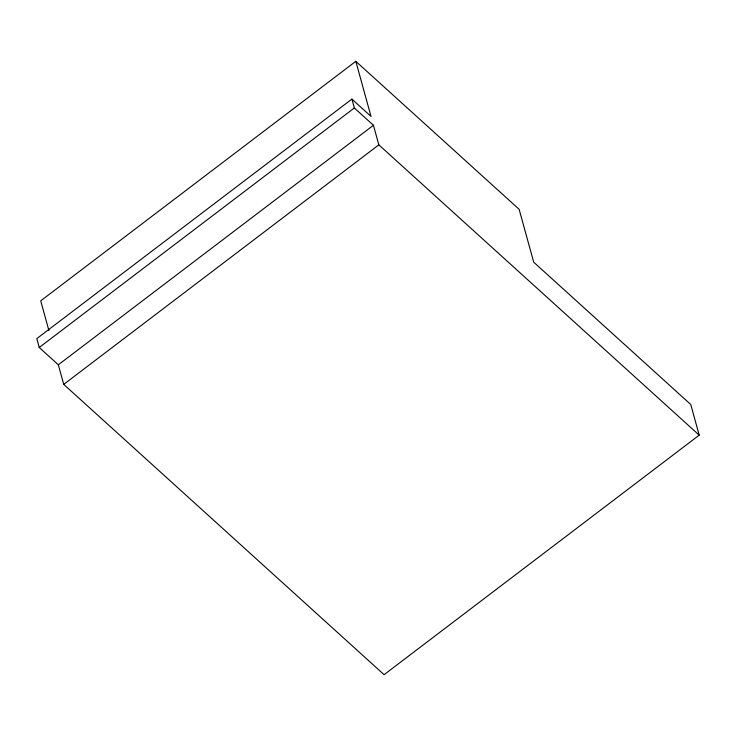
<?xml version="1.0" encoding="UTF-8"?>
<svg xmlns="http://www.w3.org/2000/svg" width="736" height="736" viewBox="0 0 736 736"><rect width="100%" height="100%" fill="white"/><g stroke="black" fill="none" stroke-linecap="round" stroke-linejoin="round"><path stroke-width="1.1" d="M355.828 61.318L370.999 116.408L351.9 99.102L36.8 338.624L39.238 347.493L58.337 364.798L63.728 384.376L384.1 674.682L699.2 435.16L690.754 404.496L533.701 262.182L519.138 209.309L355.828 61.318L40.719 300.84L48.916 330.593M39.238 347.493L354.347 107.971L351.9 99.102M58.337 364.798L373.437 125.276L354.347 107.971M63.728 384.376L378.838 144.854L373.437 125.276M378.838 144.854L699.2 435.16"/></g></svg>
